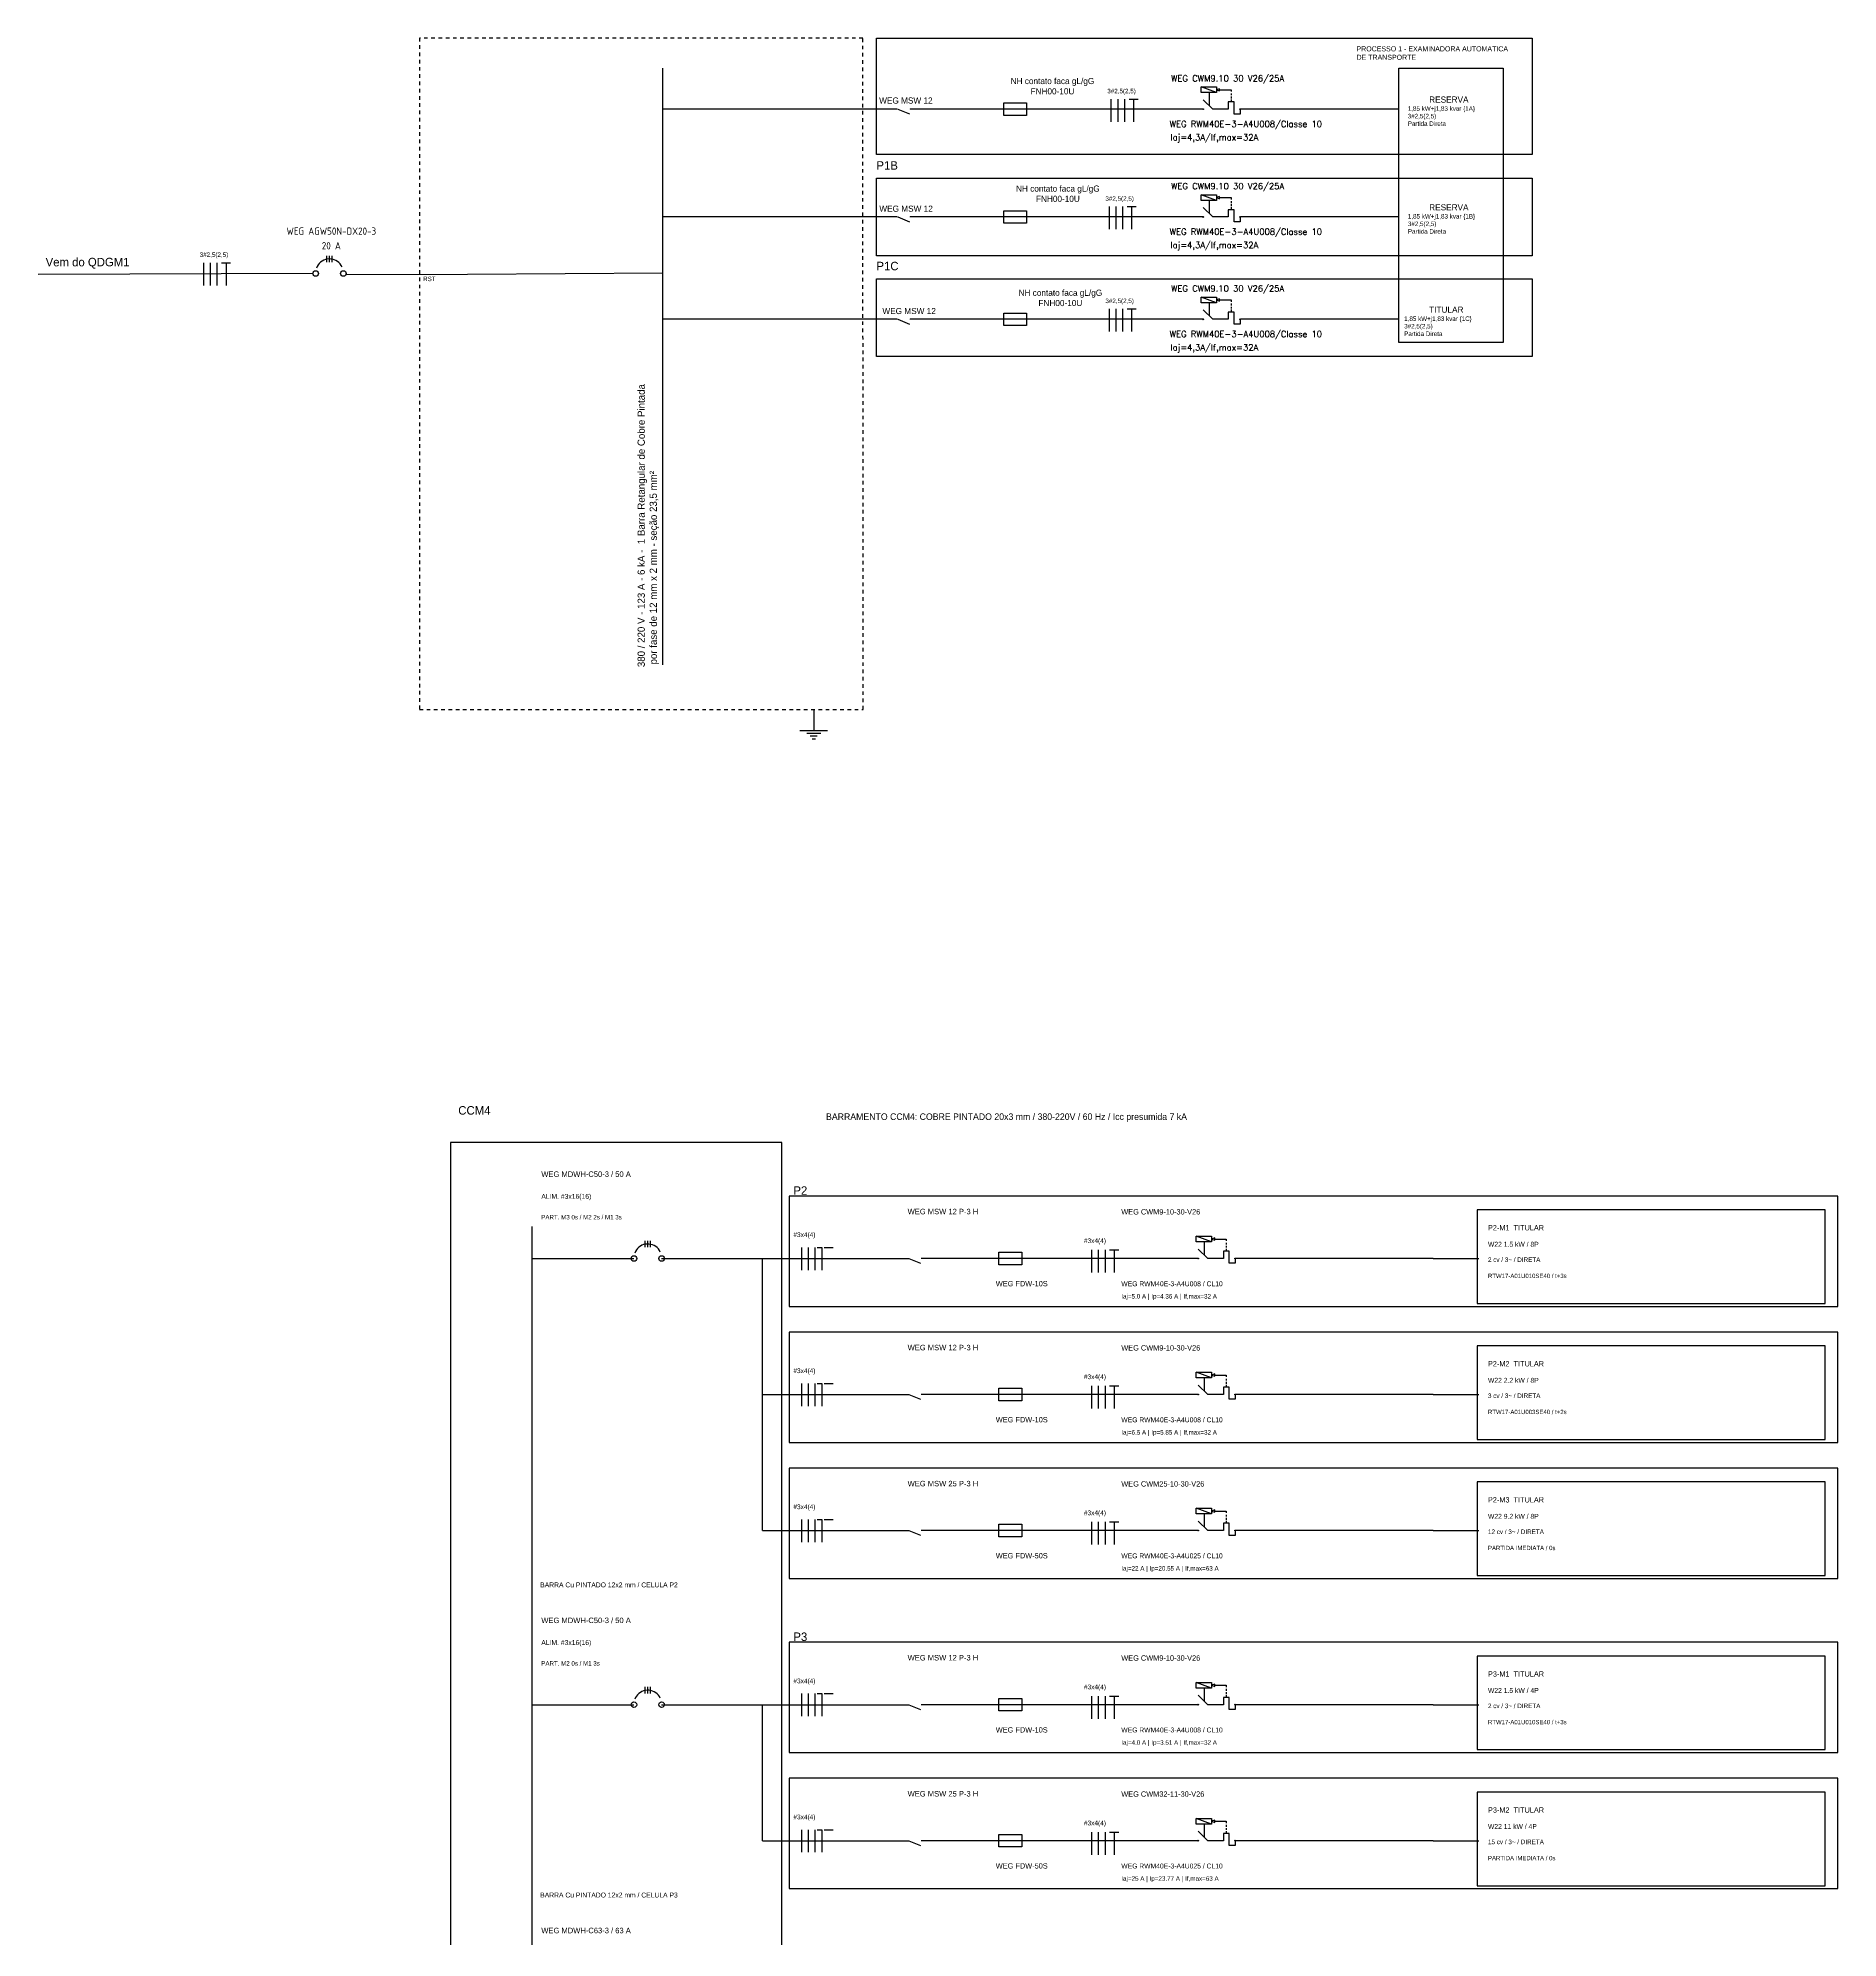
# Model space of a CAD drawing. Extents: x -543 to 641, y -146 to 322.
# Drawn here: x 91.8 to 141.5, y 64.3 to 116.7 of the extents above; entities that cross this region are included whole.
import ezdxf

# ---------------------------------------------------------------- set-up
doc = ezdxf.new("R2010")
doc.units = 0
doc.header["$MEASUREMENT"] = 0
doc.linetypes.add('DASHED', pattern=[19.05, 12.7, -6.35])
doc.linetypes.add('DASHED2', pattern=[0.375, 0.25, -0.125])
for name, color, linetype in [('_ELT_UNIFILAR_PROC_TEXTO', 1, 'Continuous'), ('DIAGRAMA UNIFILAR', 80, 'Continuous'), ('ELET_TEXTO', 4, 'Continuous'), ('ELET_TRIFILAR_TEXTO', 4, 'Continuous'), ('ELET_UNIFILAR_TEXTO', 4, 'Continuous'), ('ELT_UNIFILAR_DESENHO', 5, 'Continuous'), ('INF. UNIFILARES', 7, 'Continuous')]:
    doc.layers.add(name, color=color, linetype=linetype)
doc.styles.add('ARIAL', font='arial.ttf')
doc.styles.add('ROMANS', font='romans')

msp = doc.modelspace()

# ---------------------------------------------------------------- hatches: boundary and pattern name
at = {"layer": 'ELT_UNIFILAR_DESENHO', "linetype": 'Continuous', "transparency": 33554687}
h = msp.add_hatch(color=256, dxfattribs=at)
h.dxf.hatch_style = 1
h.paths.add_polyline_path([(115.499, 114.698, 1), (115.53, 114.698, 1)])
h.paths.add_polyline_path([(115.856, 114.697, 1), (115.887, 114.697, 1)])
h = msp.add_hatch(color=256, dxfattribs=at)
h.dxf.hatch_style = 1
h.paths.add_polyline_path([(115.499, 111.727, 1), (115.53, 111.727, 1)])
h.paths.add_polyline_path([(115.856, 111.727, 1), (115.887, 111.727, 1)])
h = msp.add_hatch(color=256, dxfattribs=at)
h.dxf.hatch_style = 1
h.paths.add_polyline_path([(115.499, 108.906, 1), (115.53, 108.906, 1)])
h.paths.add_polyline_path([(115.856, 108.905, 1), (115.887, 108.905, 1)])

# ---------------------------------------------------------------- linework, layer by layer
at = {"layer": '_ELT_UNIFILAR_PROC_TEXTO', "linetype": 'DASHED'}
msp.add_lwpolyline([(129.34, 115.82), (132.223, 115.82), (132.223, 108.264), (129.34, 108.264)], close=True, dxfattribs=at)
at = {"layer": 'DIAGRAMA UNIFILAR'}
msp.add_lwpolyline([(103.202, 11.51), (112.332, 11.51), (112.332, 86.21), (103.202, 86.21)], close=True, dxfattribs=at)
at = {"layer": 'ELT_UNIFILAR_DESENHO', "linetype": 'DASHED2', "ltscale": 0.05}
for p, q in [((114.568, 116.655), (102.342, 116.655)), ((102.342, 116.655), (102.342, 98.144)), ((114.575, 98.144), (114.568, 116.655)), ((102.342, 98.144), (114.575, 98.144))]:
    msp.add_line(p, q, dxfattribs=at)
at = {"layer": 'ELT_UNIFILAR_DESENHO'}
for p, q in [((109.048, 99.377), (109.048, 115.821)), ((124.317, 115.151), (123.895, 115.305)), ((124.404, 115.258), (124.317, 115.227)), ((124.404, 115.227), (124.404, 115.258)), ((121.408, 114.97), (121.408, 114.346)), ((121.595, 114.97), (121.595, 114.346)), ((121.782, 114.97), (121.782, 114.346)), ((121.906, 114.97), (122.156, 114.97)), ((122.031, 114.97), (122.031, 114.346)), ((124.212, 114.691), (123.948, 114.951)), ((124.117, 115.151), (124.117, 114.785)), ((124.317, 115.227), (124.404, 115.196)), ((124.404, 115.227), (124.721, 115.227)), ((124.404, 115.196), (124.404, 115.227)), ((124.805, 114.894), (124.643, 114.894)), ((124.643, 114.894), (124.643, 114.691)), ((124.721, 115.227), (124.721, 115.177)), ((124.721, 115.126), (124.721, 115.075)), ((124.721, 115.041), (124.721, 114.991)), ((124.721, 114.959), (124.721, 114.908)), ((124.805, 114.559), (124.805, 114.894)), ((110.343, 114.692), (109.048, 114.692)), ((115.514, 114.692), (110.343, 114.692)), ((123.948, 114.692), (115.875, 114.692)), ((124.643, 114.691), (124.212, 114.691)), ((124.968, 114.559), (124.805, 114.559)), ((129.34, 114.691), (124.957, 114.691)), ((124.968, 114.691), (124.968, 114.559)), ((124.317, 112.18), (123.895, 112.334)), ((124.117, 112.18), (124.117, 111.815)), ((124.404, 112.288), (124.317, 112.257)), ((124.317, 112.257), (124.404, 112.226)), ((124.404, 112.257), (124.404, 112.288)), ((124.404, 112.257), (124.721, 112.257)), ((124.404, 112.226), (124.404, 112.257)), ((124.721, 112.257), (124.721, 112.206)), ((124.721, 112.155), (124.721, 112.105)), ((110.343, 111.721), (109.048, 111.721)), ((115.514, 111.721), (110.343, 111.721)), ((123.948, 111.721), (115.874, 111.721)), ((121.355, 112.007), (121.355, 111.383)), ((121.542, 112.007), (121.542, 111.383)), ((121.729, 112.007), (121.729, 111.383)), ((121.853, 112.007), (122.103, 112.007)), ((121.978, 112.007), (121.978, 111.383)), ((124.212, 111.721), (123.948, 111.98)), ((124.643, 111.721), (124.212, 111.721)), ((124.805, 111.923), (124.643, 111.923)), ((124.643, 111.923), (124.643, 111.721)), ((124.721, 112.071), (124.721, 112.02)), ((124.721, 111.988), (124.721, 111.938)), ((124.805, 111.589), (124.805, 111.923)), ((124.968, 111.589), (124.805, 111.589)), ((124.968, 111.721), (124.968, 111.589)), ((129.34, 111.721), (124.978, 111.721)), ((99.787, 110.475), (99.787, 110.653)), ((99.787, 110.475), (99.787, 110.653)), ((99.863, 110.475), (99.863, 110.653)), ((99.863, 110.475), (99.863, 110.653)), ((99.939, 110.475), (99.939, 110.653)), ((99.939, 110.475), (99.939, 110.653)), ((91.826, 110.147), (99.406, 110.169)), ((96.386, 110.459), (96.386, 109.835)), ((96.573, 110.459), (96.573, 109.835)), ((96.76, 110.459), (96.76, 109.835)), ((96.884, 110.459), (97.134, 110.459)), ((97.009, 110.459), (97.009, 109.835)), ((100.314, 110.133), (103.664, 110.147)), ((103.664, 110.147), (109.048, 110.183)), ((124.317, 109.359), (123.895, 109.513)), ((121.355, 109.186), (121.355, 108.562)), ((121.542, 109.186), (121.542, 108.562)), ((121.729, 109.186), (121.729, 108.562)), ((121.853, 109.186), (122.103, 109.186)), ((121.978, 109.186), (121.978, 108.562)), ((124.212, 108.9), (123.948, 109.159)), ((124.117, 109.359), (124.117, 108.993)), ((124.404, 109.467), (124.317, 109.436)), ((124.317, 109.436), (124.404, 109.404)), ((124.404, 109.436), (124.404, 109.467)), ((124.404, 109.436), (124.721, 109.436)), ((124.404, 109.404), (124.404, 109.436)), ((124.805, 109.102), (124.643, 109.102)), ((124.643, 109.102), (124.643, 108.9)), ((124.721, 109.436), (124.721, 109.385)), ((124.721, 109.334), (124.721, 109.283)), ((124.721, 109.249), (124.721, 109.199)), ((124.721, 109.167), (124.721, 109.117)), ((124.805, 108.768), (124.805, 109.102)), ((110.343, 108.9), (109.048, 108.9)), ((115.514, 108.9), (110.343, 108.9)), ((123.948, 108.9), (115.874, 108.9)), ((124.643, 108.9), (124.212, 108.9)), ((124.968, 108.768), (124.805, 108.768)), ((124.968, 108.9), (124.968, 108.768)), ((129.34, 108.9), (124.978, 108.9)), ((113.213, 98.144), (113.213, 97.569)), ((112.832, 97.569), (113.595, 97.569)), ((113.023, 97.493), (113.404, 97.493)), ((113.118, 97.416), (113.309, 97.416)), ((113.166, 97.34), (113.261, 97.34)), ((105.452, 13.76), (105.452, 83.89)), ((108.561, 83.32), (108.561, 83.498)), ((108.561, 83.32), (108.561, 83.498)), ((108.637, 83.32), (108.637, 83.498)), ((108.637, 83.32), (108.637, 83.498)), ((108.714, 83.32), (108.714, 83.498)), ((108.714, 83.32), (108.714, 83.498)), ((112.872, 83.314), (112.872, 82.69)), ((113.06, 83.314), (113.06, 82.69)), ((113.247, 83.314), (113.247, 82.69)), ((113.312, 83.314), (113.436, 83.314)), ((113.436, 83.314), (113.436, 82.69)), ((113.498, 83.314), (113.748, 83.314)), ((124.18, 83.469), (123.759, 83.623)), ((123.98, 83.469), (123.98, 83.103)), ((124.268, 83.577), (124.18, 83.545)), ((124.18, 83.545), (124.268, 83.514)), ((124.268, 83.545), (124.268, 83.577)), ((124.268, 83.545), (124.585, 83.545)), ((124.268, 83.514), (124.268, 83.545)), ((124.585, 83.545), (124.585, 83.495)), ((124.585, 83.444), (124.585, 83.393)), ((124.585, 83.359), (124.585, 83.309)), ((105.452, 83.01), (108.256, 83.01)), ((109.019, 83.01), (111.802, 83.01)), ((111.802, 75.51), (111.802, 83.01)), ((111.802, 83.01), (115.838, 83.01)), ((123.812, 83.01), (116.179, 83.01)), ((120.872, 83.249), (120.872, 82.624)), ((121.059, 83.249), (121.059, 82.624)), ((121.246, 83.249), (121.246, 82.624)), ((121.37, 83.249), (121.62, 83.249)), ((121.495, 83.249), (121.495, 82.624)), ((124.076, 83.01), (123.812, 83.269)), ((124.506, 83.01), (124.076, 83.01)), ((124.669, 83.212), (124.506, 83.212)), ((124.506, 83.212), (124.506, 83.01)), ((124.585, 83.277), (124.585, 83.226)), ((124.669, 82.878), (124.669, 83.212)), ((124.831, 82.878), (124.669, 82.878)), ((130.295, 83.01), (124.831, 83.01)), ((124.831, 83.01), (124.831, 82.878)), ((130.295, 83.01), (131.552, 83.01)), ((124.18, 79.719), (123.759, 79.873)), ((123.98, 79.719), (123.98, 79.353)), ((124.268, 79.827), (124.18, 79.795)), ((124.18, 79.795), (124.268, 79.764)), ((124.268, 79.795), (124.268, 79.827)), ((124.268, 79.795), (124.585, 79.795)), ((124.268, 79.764), (124.268, 79.795)), ((124.585, 79.795), (124.585, 79.745)), ((124.585, 79.694), (124.585, 79.643)), ((111.802, 79.26), (115.838, 79.26)), ((112.872, 79.564), (112.872, 78.94)), ((113.06, 79.564), (113.06, 78.94)), ((113.247, 79.564), (113.247, 78.94)), ((113.312, 79.564), (113.436, 79.564)), ((113.436, 79.564), (113.436, 78.94)), ((113.498, 79.564), (113.748, 79.564)), ((123.812, 79.26), (116.179, 79.26)), ((120.872, 79.499), (120.872, 78.874)), ((121.059, 79.499), (121.059, 78.874)), ((121.246, 79.499), (121.246, 78.874)), ((121.37, 79.499), (121.62, 79.499)), ((121.495, 79.499), (121.495, 78.874)), ((124.076, 79.26), (123.812, 79.519)), ((124.506, 79.26), (124.076, 79.26)), ((124.669, 79.462), (124.506, 79.462)), ((124.506, 79.462), (124.506, 79.26)), ((124.585, 79.609), (124.585, 79.559)), ((124.585, 79.527), (124.585, 79.476)), ((124.669, 79.128), (124.669, 79.462)), ((124.831, 79.128), (124.669, 79.128)), ((130.295, 79.26), (124.831, 79.26)), ((124.831, 79.26), (124.831, 79.128)), ((130.295, 79.26), (131.552, 79.26)), ((124.18, 75.969), (123.759, 76.123)), ((123.98, 75.969), (123.98, 75.603)), ((124.268, 76.077), (124.18, 76.045)), ((124.18, 76.045), (124.268, 76.014)), ((124.268, 76.045), (124.268, 76.077)), ((124.268, 76.045), (124.585, 76.045)), ((124.268, 76.014), (124.268, 76.045)), ((124.585, 76.045), (124.585, 75.995)), ((111.802, 75.51), (115.838, 75.51)), ((112.872, 75.814), (112.872, 75.19)), ((113.06, 75.814), (113.06, 75.19)), ((113.247, 75.814), (113.247, 75.19)), ((113.312, 75.814), (113.436, 75.814)), ((113.436, 75.814), (113.436, 75.19)), ((113.498, 75.814), (113.748, 75.814)), ((123.812, 75.51), (116.179, 75.51)), ((120.872, 75.749), (120.872, 75.124)), ((121.059, 75.749), (121.059, 75.124)), ((121.246, 75.749), (121.246, 75.124)), ((121.37, 75.749), (121.62, 75.749)), ((121.495, 75.749), (121.495, 75.124)), ((124.076, 75.51), (123.812, 75.769)), ((124.506, 75.51), (124.076, 75.51)), ((124.669, 75.712), (124.506, 75.712)), ((124.506, 75.712), (124.506, 75.51)), ((124.585, 75.944), (124.585, 75.893)), ((124.585, 75.859), (124.585, 75.809)), ((124.585, 75.777), (124.585, 75.726)), ((124.669, 75.378), (124.669, 75.712)), ((130.295, 75.51), (124.831, 75.51)), ((124.831, 75.51), (124.831, 75.378)), ((130.295, 75.51), (131.552, 75.51)), ((124.831, 75.378), (124.669, 75.378)), ((124.18, 71.169), (123.759, 71.323)), ((124.268, 71.277), (124.18, 71.245)), ((124.18, 71.245), (124.268, 71.214)), ((124.268, 71.245), (124.268, 71.277)), ((124.268, 71.245), (124.585, 71.245)), ((124.268, 71.214), (124.268, 71.245)), ((124.585, 71.245), (124.585, 71.195)), ((105.452, 70.71), (108.256, 70.71)), ((108.561, 71.02), (108.561, 71.198)), ((108.561, 71.02), (108.561, 71.198)), ((108.637, 71.02), (108.637, 71.198)), ((108.637, 71.02), (108.637, 71.198)), ((108.714, 71.02), (108.714, 71.198)), ((108.714, 71.02), (108.714, 71.198)), ((109.019, 70.71), (111.802, 70.71)), ((111.802, 66.96), (111.802, 70.71)), ((111.802, 70.71), (115.838, 70.71)), ((112.872, 71.014), (112.872, 70.39)), ((113.06, 71.014), (113.06, 70.39)), ((113.247, 71.014), (113.247, 70.39)), ((113.312, 71.014), (113.436, 71.014)), ((113.436, 71.014), (113.436, 70.39)), ((113.498, 71.014), (113.748, 71.014)), ((123.812, 70.71), (116.179, 70.71)), ((120.872, 70.949), (120.872, 70.324)), ((121.059, 70.949), (121.059, 70.324)), ((121.246, 70.949), (121.246, 70.324)), ((121.37, 70.949), (121.62, 70.949)), ((121.495, 70.949), (121.495, 70.324)), ((124.076, 70.71), (123.812, 70.969)), ((123.98, 71.169), (123.98, 70.803)), ((124.506, 70.71), (124.076, 70.71)), ((124.669, 70.912), (124.506, 70.912)), ((124.506, 70.912), (124.506, 70.71)), ((124.585, 71.144), (124.585, 71.093)), ((124.585, 71.059), (124.585, 71.009)), ((124.585, 70.977), (124.585, 70.926)), ((124.669, 70.578), (124.669, 70.912)), ((130.295, 70.71), (124.831, 70.71)), ((124.831, 70.71), (124.831, 70.578)), ((130.295, 70.71), (131.552, 70.71)), ((124.831, 70.578), (124.669, 70.578)), ((124.18, 67.419), (123.759, 67.573)), ((112.872, 67.264), (112.872, 66.64)), ((113.06, 67.264), (113.06, 66.64)), ((113.247, 67.264), (113.247, 66.64)), ((113.312, 67.264), (113.436, 67.264)), ((113.436, 67.264), (113.436, 66.64)), ((113.498, 67.264), (113.748, 67.264)), ((120.872, 67.199), (120.872, 66.574)), ((121.059, 67.199), (121.059, 66.574)), ((121.246, 67.199), (121.246, 66.574)), ((121.37, 67.199), (121.62, 67.199)), ((121.495, 67.199), (121.495, 66.574)), ((124.076, 66.96), (123.812, 67.219)), ((123.98, 67.419), (123.98, 67.053)), ((124.268, 67.527), (124.18, 67.495)), ((124.18, 67.495), (124.268, 67.464)), ((124.268, 67.495), (124.268, 67.527)), ((124.268, 67.495), (124.585, 67.495)), ((124.268, 67.464), (124.268, 67.495)), ((124.669, 67.162), (124.506, 67.162)), ((124.506, 67.162), (124.506, 66.96)), ((124.585, 67.495), (124.585, 67.445)), ((124.585, 67.394), (124.585, 67.343)), ((124.585, 67.309), (124.585, 67.259)), ((124.585, 67.227), (124.585, 67.176)), ((124.669, 66.828), (124.669, 67.162)), ((111.802, 66.96), (115.838, 66.96)), ((123.812, 66.96), (116.179, 66.96)), ((124.506, 66.96), (124.076, 66.96)), ((124.831, 66.828), (124.669, 66.828)), ((130.295, 66.96), (124.831, 66.96)), ((124.831, 66.96), (124.831, 66.828)), ((130.295, 66.96), (131.552, 66.96))]:
    msp.add_line(p, q, dxfattribs=at)
at = {"layer": 'ELT_UNIFILAR_DESENHO', "linetype": 'Continuous'}
for p, q in [((115.529, 114.692), (115.85, 114.563)), ((115.529, 111.721), (115.85, 111.592)), ((115.529, 108.9), (115.85, 108.771)), ((115.838, 83.01), (116.159, 82.881)), ((115.838, 79.26), (116.159, 79.131)), ((115.838, 75.51), (116.159, 75.381)), ((115.838, 70.71), (116.159, 70.581)), ((115.838, 66.96), (116.159, 66.831))]:
    msp.add_line(p, q, dxfattribs=at)
at = {"layer": 'ELT_UNIFILAR_DESENHO', "linetype": 'ByBlock'}
for points in [[(114.942, 116.655), (133.017, 116.655), (133.017, 113.446), (114.942, 113.446)], [(114.942, 112.789), (133.017, 112.789), (133.017, 110.648), (114.942, 110.648)], [(114.942, 110.015), (133.017, 110.015), (133.017, 107.875), (114.942, 107.875)]]:
    msp.add_lwpolyline(points, close=True, dxfattribs=at)
at = {"layer": 'ELT_UNIFILAR_DESENHO'}
for points in [[(124.317, 115.151), (123.895, 115.151), (123.895, 115.305), (124.317, 115.305)], [(124.317, 112.18), (123.895, 112.18), (123.895, 112.334), (124.317, 112.334)], [(124.317, 109.359), (123.895, 109.359), (123.895, 109.513), (124.317, 109.513)], [(112.532, 81.69), (141.452, 81.69), (141.452, 84.73), (112.532, 84.73)], [(124.18, 83.469), (123.759, 83.469), (123.759, 83.623), (124.18, 83.623)], [(112.532, 77.94), (141.452, 77.94), (141.452, 80.98), (112.532, 80.98)], [(124.18, 79.719), (123.759, 79.719), (123.759, 79.873), (124.18, 79.873)], [(112.532, 74.19), (141.452, 74.19), (141.452, 77.23), (112.532, 77.23)], [(124.18, 75.969), (123.759, 75.969), (123.759, 76.123), (124.18, 76.123)], [(112.532, 69.39), (141.452, 69.39), (141.452, 72.43), (112.532, 72.43)], [(124.18, 71.169), (123.759, 71.169), (123.759, 71.323), (124.18, 71.323)], [(112.532, 65.64), (141.452, 65.64), (141.452, 68.68), (112.532, 68.68)], [(124.18, 67.419), (123.759, 67.419), (123.759, 67.573), (124.18, 67.573)]]:
    msp.add_lwpolyline(points, close=True, dxfattribs=at)
at = {"layer": 'ELT_UNIFILAR_DESENHO', "linetype": 'Continuous'}
for points in [[(118.451, 114.864), (119.082, 114.864), (119.082, 114.52), (118.451, 114.52)], [(118.451, 111.894), (119.082, 111.894), (119.082, 111.549), (118.451, 111.549)], [(118.451, 109.073), (119.082, 109.073), (119.082, 108.728), (118.451, 108.728)], [(118.315, 83.183), (118.946, 83.183), (118.946, 82.838), (118.315, 82.838)], [(118.315, 79.433), (118.946, 79.433), (118.946, 79.088), (118.315, 79.088)], [(118.315, 75.683), (118.946, 75.683), (118.946, 75.338), (118.315, 75.338)], [(118.315, 70.883), (118.946, 70.883), (118.946, 70.538), (118.315, 70.538)], [(118.315, 67.133), (118.946, 67.133), (118.946, 66.788), (118.315, 66.788)]]:
    msp.add_lwpolyline(points, close=True, dxfattribs=at)
at = {"layer": 'ELT_UNIFILAR_DESENHO'}
for points in [[(100.209, 110.344), (100.185, 110.388), (100.155, 110.428), (100.121, 110.464), (100.082, 110.495), (100.039, 110.521), (99.994, 110.541), (99.946, 110.555), (99.896, 110.563), (99.847, 110.564), (99.797, 110.558), (99.748, 110.546), (99.702, 110.528), (99.658, 110.504), (99.618, 110.475), (99.582, 110.44), (99.551, 110.401), (99.525, 110.359), (99.505, 110.313)], [(108.983, 83.189), (108.959, 83.233), (108.93, 83.273), (108.895, 83.309), (108.856, 83.34), (108.814, 83.366), (108.768, 83.386), (108.72, 83.4), (108.671, 83.408), (108.621, 83.409), (108.571, 83.404), (108.523, 83.392), (108.476, 83.374), (108.433, 83.35), (108.392, 83.32), (108.356, 83.286), (108.325, 83.247), (108.299, 83.204), (108.279, 83.158)], [(108.983, 70.889), (108.959, 70.933), (108.93, 70.973), (108.895, 71.009), (108.856, 71.04), (108.814, 71.066), (108.768, 71.086), (108.72, 71.1), (108.671, 71.108), (108.621, 71.109), (108.571, 71.104), (108.523, 71.092), (108.476, 71.074), (108.433, 71.05), (108.392, 71.02), (108.356, 70.986), (108.325, 70.947), (108.299, 70.904), (108.279, 70.858)]]:
    msp.add_lwpolyline(points, dxfattribs=at)
at = {"layer": 'ELT_UNIFILAR_DESENHO', "linetype": 'Continuous'}
for centre in [(123.948, 114.692), (124.968, 114.691), (123.948, 111.721), (124.968, 111.721), (123.948, 108.9), (124.968, 108.9), (123.812, 83.01), (124.831, 83.01), (123.812, 79.26), (124.831, 79.26), (123.812, 75.51), (124.831, 75.51), (123.812, 70.71), (124.831, 70.71), (123.812, 66.96), (124.831, 66.96)]:
    msp.add_circle(centre, 0.0105, dxfattribs=at)
at = {"layer": 'ELT_UNIFILAR_DESENHO'}
for centre in [(99.482, 110.164), (100.245, 110.164), (108.256, 83.01), (109.019, 83.01), (108.256, 70.71), (109.019, 70.71)]:
    msp.add_circle(centre, 0.0763, dxfattribs=at)
at = {"layer": 'INF. UNIFILARES'}
for p, q in [((141.102, 84.35), (131.502, 84.35)), ((131.502, 84.35), (131.502, 81.77)), ((141.102, 81.77), (141.102, 84.35)), ((131.502, 81.77), (141.102, 81.77)), ((141.102, 80.6), (131.502, 80.6)), ((131.502, 80.6), (131.502, 78.02)), ((141.102, 78.02), (141.102, 80.6)), ((131.502, 78.02), (141.102, 78.02)), ((141.102, 76.85), (131.502, 76.85)), ((131.502, 76.85), (131.502, 74.27)), ((141.102, 74.27), (141.102, 76.85)), ((131.502, 74.27), (141.102, 74.27)), ((141.102, 72.05), (131.502, 72.05)), ((131.502, 72.05), (131.502, 69.47)), ((141.102, 69.47), (141.102, 72.05)), ((131.502, 69.47), (141.102, 69.47)), ((141.102, 68.3), (131.502, 68.3)), ((131.502, 68.3), (131.502, 65.72)), ((141.102, 65.72), (141.102, 68.3)), ((131.502, 65.72), (141.102, 65.72))]:
    msp.add_line(p, q, dxfattribs=at)

# ---------------------------------------------------------------- texts
at = {"layer": '_ELT_UNIFILAR_PROC_TEXTO', "attachment_point": 1}
for s, insert, char_height, width in [('PROCESSO 1 - EXAMINADORA AUTOMATICA \\PDE TRANSPORTE', (128.177, 116.427), 0.14, 8.13217), ('\\A1;1,85 kW+j1,83 kvar \\{1A\\}\\P3#2,5(2,5)\\P{\\A0;Partida Direta}', (129.59, 114.773), 0.12481, 2.56156), ('\\A1;1,85 kW+j1,83 kvar \\{1B\\}\\P3#2,5(2,5)\\P{\\A0;Partida Direta}', (129.593, 111.803), 0.12481, 3.14125)]:
    msp.add_mtext(s, dxfattribs=dict(at, insert=insert, char_height=char_height, width=width))
for s, insert, char_height in [('RESERVA', (130.181, 115.043), 0.1698), ('RESERVA', (130.181, 112.073), 0.1698), ('\\A1;1,85 kW+j1,83 kvar \\{1C\\}\\P3#2,5(2,5)\\P{\\A0;Partida Direta}', (129.492, 108.981), 0.12481), ('TITULAR', (130.181, 109.252), 0.1698)]:
    msp.add_mtext(s, dxfattribs=dict(at, insert=insert, char_height=char_height))
at = {"layer": 'ELET_TEXTO', "attachment_point": 1}
for s, insert, char_height in [('WEG CWM9-10-30-V26', (121.692, 84.37), 0.147), ('WEG FDW-10S', (118.232, 82.39), 0.147), ('WEG RWM40E-3-A4U008 / CL10', (121.692, 82.38), 0.135), ('Iaj=5.0 A | Ip=4.36 A | If,max=32 A', (121.692, 82.03), 0.125), ('WEG CWM9-10-30-V26', (121.692, 80.62), 0.147), ('WEG FDW-10S', (118.232, 78.64), 0.147), ('WEG RWM40E-3-A4U008 / CL10', (121.692, 78.63), 0.135), ('Iaj=6.5 A | Ip=5.85 A | If,max=32 A', (121.692, 78.28), 0.125), ('WEG CWM25-10-30-V26', (121.692, 76.87), 0.147), ('WEG FDW-50S', (118.232, 74.89), 0.147), ('WEG RWM40E-3-A4U025 / CL10', (121.692, 74.88), 0.135), ('Iaj=22 A | Ip=20.55 A | If,max=63 A', (121.692, 74.53), 0.125), ('WEG CWM9-10-30-V26', (121.692, 72.07), 0.147), ('WEG FDW-10S', (118.232, 70.09), 0.147), ('WEG RWM40E-3-A4U008 / CL10', (121.692, 70.08), 0.135), ('Iaj=4.0 A | Ip=3.51 A | If,max=32 A', (121.692, 69.73), 0.125), ('WEG CWM32-11-30-V26', (121.692, 68.32), 0.147), ('WEG FDW-50S', (118.232, 66.34), 0.147), ('WEG RWM40E-3-A4U025 / CL10', (121.692, 66.33), 0.135), ('Iaj=25 A | Ip=23.77 A | If,max=63 A', (121.692, 65.98), 0.125)]:
    msp.add_mtext(s, dxfattribs=dict(at, insert=insert, char_height=char_height))
at = {"layer": 'ELET_TRIFILAR_TEXTO', "style": 'ROMANS'}
for s, p in [('WEG CWM9.10 30 V26/25A', (123.067, 115.457)), ('WEG RWM40E-3-A4U008/Classe 10', (123.027, 114.201)), ('Iaj=4,3A/If,max=32A ', (123.05, 113.833)), ('WEG CWM9.10 30 V26/25A', (123.067, 112.487)), ('WEG RWM40E-3-A4U008/Classe 10', (123.027, 111.23)), ('Iaj=4,3A/If,max=32A ', (123.05, 110.863)), ('WEG CWM9.10 30 V26/25A', (123.067, 109.665)), ('WEG RWM40E-3-A4U008/Classe 10', (123.027, 108.409)), ('Iaj=4,3A/If,max=32A ', (123.05, 108.041))]:
    msp.add_text(s, height=0.1695, dxfattribs=at).set_placement(p)
at = {"layer": 'ELET_TRIFILAR_TEXTO', "char_height": 0.1695, "attachment_point": 1}
for insert in [(118.642, 115.554), (118.791, 112.589), (118.86, 109.717)]:
    msp.add_mtext('\\pxqc;NH contato faca gL/gG\\PFNH00-10U', dxfattribs=dict(at, insert=insert))
at = {"layer": 'ELET_UNIFILAR_TEXTO', "attachment_point": 1}
for s, insert, char_height, width in [('\\A1;3#2,5(2,5)', (121.307, 115.256), 0.12481, 0.97518), ('WEG MSW 12', (115.017, 115.016), 0.1695, 1.97354), ('P1B', (114.942, 113.259), 0.234, 4.52601), ('\\A1;3#2,5(2,5)', (121.254, 112.293), 0.12481, 0.97518), ('WEG MSW 12', (115.022, 112.035), 0.1695, 1.97354), ('\\A1;3#2,5(2,5)', (96.285, 110.745), 0.12481, 0.97518), ('P1C', (114.942, 110.486), 0.234, 4.52601), ('\\A1;3#2,5(2,5)', (121.254, 109.472), 0.12481, 0.97518), ('WEG MSW 12', (115.106, 109.214), 0.1695, 1.97354)]:
    msp.add_mtext(s, dxfattribs=dict(at, insert=insert, char_height=char_height, width=width))
at = {"layer": 'ELET_UNIFILAR_TEXTO', "insert": (99.913, 110.827), "char_height": 0.20154, "width": 3.82691, "attachment_point": 8, "line_spacing_factor": 0.6, "style": 'ARIAL'}
msp.add_mtext('{\\Fisocp|c0;WEG AGW50N-DX20-3 ^J\\P\\Fisocp2|c0;20 A }', dxfattribs=at)
at = {"layer": 'ELET_UNIFILAR_TEXTO', "attachment_point": 1}
for s, insert, char_height in [('Vem do QDGM1', (92.036, 110.595), 0.23403), ('RST', (102.444, 110.077), 0.1248), ('RST', (102.444, 110.077), 0.1248), ('CCM4', (103.412, 87.21), 0.235), ('BARRAMENTO CCM4: COBRE PINTADO 20x3 mm / 380-220V / 60 Hz / Icc presumida 7 kA', (113.552, 87.01), 0.18), ('WEG MDWH-C50-3 / 50 A', (105.702, 85.41), 0.151), ('P2', (112.652, 85), 0.234), ('ALIM. #3x16(16)', (105.702, 84.79), 0.135), ('WEG MSW 12 P-3 H', (115.802, 84.38), 0.151), ('PART. M3 0s / M2 2s / M1 3s', (105.702, 84.21), 0.123), ('P2-M1  TITULAR', (131.802, 83.93), 0.146), ('#3x4(4)', (112.652, 83.73), 0.13), ('#3x4(4)', (120.662, 83.564), 0.13), ('W22 1.5 kW / 8P', (131.802, 83.47), 0.135), ('2 cv / 3~ / DIRETA', (131.802, 83.04), 0.126), ('RTW17-A01U010SE40 / t+3s', (131.802, 82.59), 0.12), ('WEG MSW 12 P-3 H', (115.802, 80.63), 0.151), ('P2-M2  TITULAR', (131.802, 80.18), 0.146), ('#3x4(4)', (112.652, 79.98), 0.13), ('#3x4(4)', (120.662, 79.814), 0.13), ('W22 2.2 kW / 8P', (131.802, 79.72), 0.135), ('3 cv / 3~ / DIRETA', (131.802, 79.29), 0.126), ('RTW17-A01U003SE40 / t+2s', (131.802, 78.84), 0.12), ('WEG MSW 25 P-3 H', (115.802, 76.88), 0.151), ('#3x4(4)', (112.652, 76.23), 0.13), ('#3x4(4)', (120.662, 76.064), 0.13), ('W22 9.2 kW / 8P', (131.802, 75.97), 0.135), ('P2-M3  TITULAR', (131.802, 76.43), 0.146), ('12 cv / 3~ / DIRETA', (131.802, 75.54), 0.126), ('PARTIDA IMEDIATA / 0s', (131.802, 75.09), 0.12), ('BARRA Cu PINTADO 12x2 mm / CELULA P2', (105.672, 74.08), 0.135), ('WEG MDWH-C50-3 / 50 A', (105.702, 73.11), 0.151), ('ALIM. #3x16(16)', (105.702, 72.49), 0.135), ('P3', (112.652, 72.7), 0.234), ('PART. M2 0s / M1 3s', (105.702, 71.91), 0.123), ('WEG MSW 12 P-3 H', (115.802, 72.08), 0.151), ('#3x4(4)', (112.652, 71.43), 0.13), ('#3x4(4)', (120.662, 71.264), 0.13), ('P3-M1  TITULAR', (131.802, 71.63), 0.146), ('W22 1.5 kW / 4P', (131.802, 71.17), 0.135), ('2 cv / 3~ / DIRETA', (131.802, 70.74), 0.126), ('RTW17-A01U010SE40 / t+3s', (131.802, 70.29), 0.12), ('WEG MSW 25 P-3 H', (115.802, 68.33), 0.151), ('#3x4(4)', (112.652, 67.68), 0.13), ('P3-M2  TITULAR', (131.802, 67.88), 0.146), ('#3x4(4)', (120.662, 67.514), 0.13), ('W22 11 kW / 4P', (131.802, 67.42), 0.135), ('15 cv / 3~ / DIRETA', (131.802, 66.99), 0.126), ('PARTIDA IMEDIATA / 0s', (131.802, 66.54), 0.12), ('BARRA Cu PINTADO 12x2 mm / CELULA P3', (105.672, 65.53), 0.135), ('WEG MDWH-C63-3 / 63 A', (105.702, 64.56), 0.151)]:
    msp.add_mtext(s, dxfattribs=dict(at, insert=insert, char_height=char_height))
at = {"layer": 'ELET_UNIFILAR_TEXTO', "insert": (108.356, 99.312), "char_height": 0.199841, "attachment_point": 1, "rotation": 90}
msp.add_mtext('\\A1;380 / 220 V - 123 A - 6 kA - {\\A0;\\fArial|b0|i0|c0|p34; \\Ftxt|c0;1 Barra Retangular de Cobre Pintada\\P por fase de 12 mm x 2 mm - seção 23,5 mm\\fArial|b0|i0|c0|p34;²}', dxfattribs=at)

doc.saveas('drawing.dxf')
